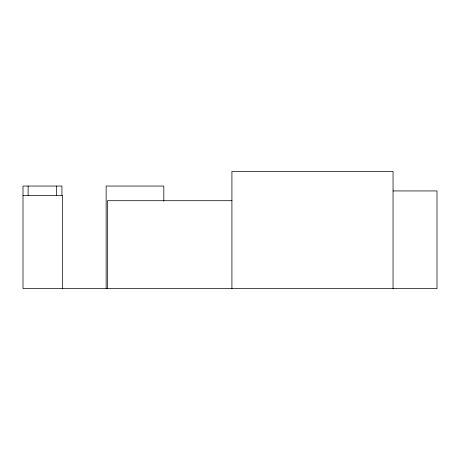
<?xml version="1.0" encoding="UTF-8"?>
<svg xmlns="http://www.w3.org/2000/svg" width="460" height="460" viewBox="0 0 460 460"><rect width="100%" height="100%" fill="white"/><g stroke="black" fill="none" stroke-linecap="round" stroke-linejoin="round"><path stroke-width="0.69" d="M393.053 190.94L437 190.94L437 288.592L23 288.592L23 186.053L61.927 186.053L61.927 195.379M23 195.356L62.41 195.356L62.41 288.592M231.92 200.704L107.41 200.704L107.41 288.592M393.053 288.592L393.053 171.407L231.92 171.407L231.92 288.592M163.812 201.112L163.812 186.053L106.145 186.053L106.145 288.592M56.476 186.053L56.476 195.379M28.123 186.053L28.123 195.379"/></g></svg>
